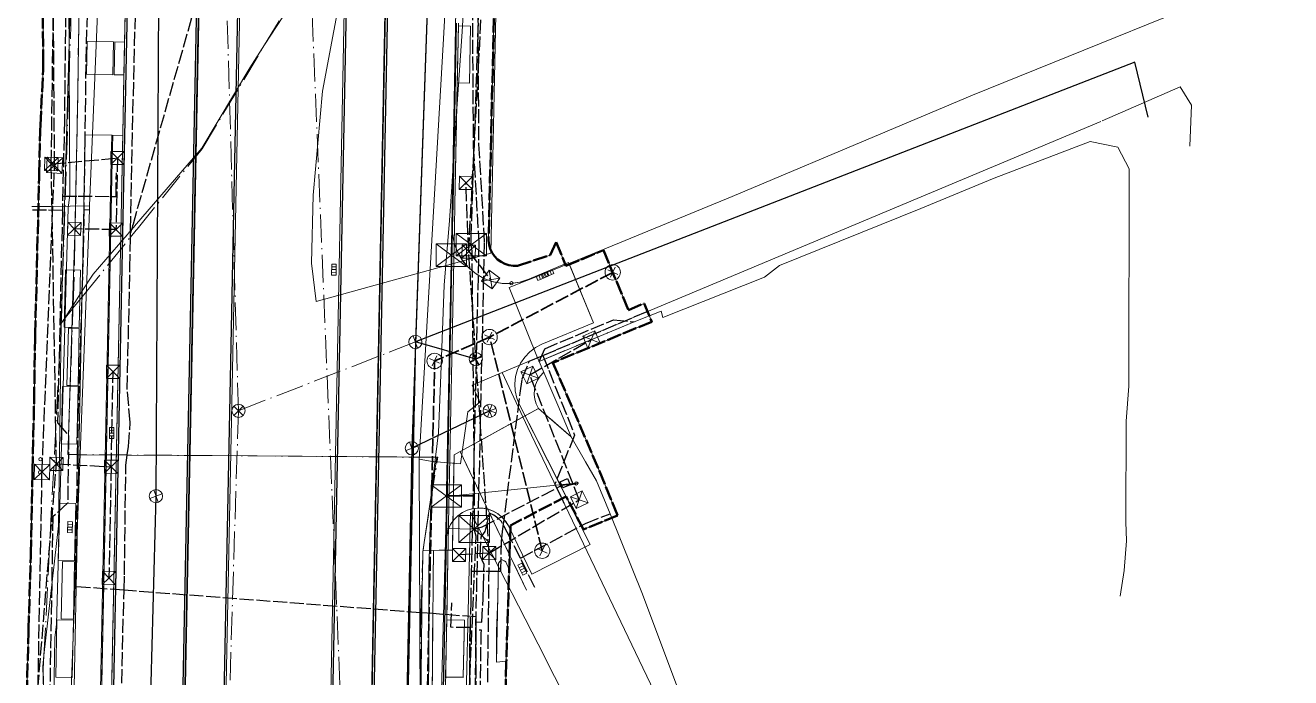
# Model space of a CAD drawing. Header units: metres. Extents: x 105014 to 106600, y 111320 to 118425.
# Drawn here: x 106059.4 to 106174.3, y 115770.7 to 115830 of the extents above; entities that cross this region are included whole.
import ezdxf

# ---------------------------------------------------------------- set-up
doc = ezdxf.new("R2010")
doc.units = ezdxf.units.M
doc.linetypes.add('DASHDOT', pattern=[3.556, 2.54, -0.508, 0, -0.508])
doc.linetypes.add('DASHED', pattern=[1.524, 1.27, -0.254])
for name, color, linetype, lineweight in [('00-BASE-LIMITE', 7, 'DASHED', 50), ('00-BASE-UE', 42, 'DASHED', 25), ('10-PAV-BOCACALLE', 9, 'CONTINUOUS', 13), ('10-PAV-CALZADA-BRT', 12, 'CONTINUOUS', 30), ('10-PAV-CALZADA-MIXTA', 8, 'CONTINUOUS', 30), ('10-PAV-CICLORUTA', 76, 'CONTINUOUS', 18), ('10-PAV-SARDINEL', 252, 'CONTINUOUS', 13), ('20-EP-ZONA-DURA', 253, 'CONTINUOUS', 13), ('20-EP-ZONA-VERDE', 84, 'CONTINUOUS', 13), ('30-RED-ENEL-NODOS', 11, 'CONTINUOUS', 13), ('30-RED-ENEL-PROY', 1, 'DASHED', 25), ('30-RED-ETB-CAMARA', 151, 'CONTINUOUS', 13), ('30-RED-ETB-EXIST', 145, 'CONTINUOUS', 13), ('30-RED-ETB-PROY', 5, 'DASHED', 25), ('30-RED-MOVISTAR-CAMARA', 141, 'CONTINUOUS', 13), ('30-RED-MOVISTAR-PROY', 4, 'DASHED', 25), ('30-RED-VANTI-EXIST', 52, 'CONTINUOUS', 13), ('30-RED-VANTI-PROY', 2, 'DASHED', 25), ('30-RED-VANTI-RETIRO', 8, 'DASHDOT', 13), ('35-RH-ACUE-MENOR-EXIST', 151, 'CONTINUOUS', 13), ('35-RH-ACUE-MENOR-PROY', 5, 'DASHED', 25), ('35-RH-PLUV-COLECTOR', 96, 'CONTINUOUS', 30), ('35-RH-PLUV-NODOS', 94, 'CONTINUOUS', 13), ('35-RH-PLUV-RETIRO', 8, 'DASHDOT', 13), ('36-RH-SAN-COLECTOR-PROY', 6, 'DASHED', 35), ('36-RH-SAN-POZOS', 216, 'CONTINUOUS', 13), ('60-PREDIAL-LOTE', 42, 'CONTINUOUS', 13)]:
    doc.layers.add(name, color=color, linetype=linetype, lineweight=lineweight)

# ---------------------------------------------------------------- blocks, each defined once
blk = doc.blocks.new('CAM_ETB_T_14')
for p, q in [((-1.39, -1.22), (1.39, 1.22)), ((-1.39, 1.22), (1.39, -1.22))]:
    blk.add_line(p, q)
blk.add_lwpolyline([(-1.39, -1.22), (1.39, -1.22), (1.39, 1.22), (-1.39, 1.22)], close=True)
blk = doc.blocks.new('CAM_ETB_T_13')
for p, q in [((-1.375, -1.025), (1.375, 1.025)), ((-1.375, 1.025), (1.375, -1.025))]:
    blk.add_line(p, q)
blk.add_lwpolyline([(-1.375, -1.025), (1.375, -1.025), (1.375, 1.025), (-1.375, 1.025)], close=True)
blk = doc.blocks.new('POSTE')
blk.add_circle((0, 0), 0.15)
blk = doc.blocks.new('CAJA_ENEL')
for p, q in [((-0.6, -0.6), (0.6, 0.6)), ((-0.6, 0.6), (0.6, -0.6))]:
    blk.add_line(p, q)
blk.add_lwpolyline([(-0.6, -0.6), (0.6, -0.6), (0.6, 0.6), (-0.6, 0.6)], close=True)
blk = doc.blocks.new('CAM_MOV_CS_276')
for p, q in [((-0.7, -0.7), (0.7, 0.7)), ((-0.7, 0.7), (0.7, -0.7))]:
    blk.add_line(p, q)
blk.add_lwpolyline([(-0.7, -0.7), (0.7, -0.7), (0.7, 0.7), (-0.7, 0.7)], close=True)
blk = doc.blocks.new('POZO_SAN')
for p, q in [((-0.5, 0), (0.5, 0)), ((0, -0.5), (0, 0.5))]:
    blk.add_line(p, q)
blk.add_circle((0, 0), 0.7)
blk = doc.blocks.new('POZO_PLUV')
for p, q in [((-0.42, -0.42), (0.42, 0.42)), ((-0.42, 0.42), (0.42, -0.42))]:
    blk.add_line(p, q)
blk.add_circle((0, 0), 0.6)
blk = doc.blocks.new('SUMIDERO')
for p, q in [((-0.25, -0.2), (-0.25, 0.2)), ((0, -0.2), (0, 0.2)), ((0.25, -0.2), (0.25, 0.2))]:
    blk.add_line(p, q)
blk.add_lwpolyline([(-0.5, -0.2), (0.5, -0.2), (0.5, 0.2), (-0.5, 0.2)], close=True)

msp = doc.modelspace()

# ---------------------------------------------------------------- linework, layer by layer
at = {"layer": '00-BASE-LIMITE'}
for points in [[(106102.6505, 115861.0529), (106101.4297, 115810.4147), (106101.474, 115810.0255), (106101.5815, 115809.6488), (106101.7492, 115809.2948), (106101.9726, 115808.9731), (106102.2457, 115808.6923), (106102.5611, 115808.46), (106102.9102, 115808.2824), (106103.2837, 115808.1645), (106103.6715, 115808.1093), (106104.0631, 115808.1183), (106107.0303, 115809.0889), (106107.5757, 115810.2665), (106108.4563, 115808.1091), (106111.8617, 115809.5265), (106114.1269, 115804.0887), (106115.5467, 115804.6889), (106116.2469, 115803.0323), (106114.8147, 115802.4377), (106107.2781, 115799.3097), (106111.5063, 115789.4473), (106113.1465, 115785.4175), (106110.0411, 115784.1535), (106108.4845, 115787.1609), (106103.4221, 115784.5235), (106103.0395, 115772.0803), (106102.5021, 115754.3243)], [(106059.4109, 115766.1491), (106059.6587, 115774.8517), (106059.6641, 115775.0453), (106059.8571, 115781.7262), (106059.8635, 115781.9499), (106060.0303, 115789.2527), (106060.0361, 115789.5067), (106060.1583, 115795.5732), (106060.1639, 115795.8523), (106060.2595, 115801.567), (106060.2645, 115801.8703), (106060.6169, 115816.0485), (106060.6263, 115816.4207), (106060.7089, 115820.2729), (106060.7117, 115820.3979), (106060.7359, 115820.8783), (106060.9875, 115825.8655), (106060.9843, 115826.4795), (106060.9843, 115826.4929), (106060.9761, 115828.1317), (106060.9457, 115834.1591)]]:
    msp.add_lwpolyline(points, dxfattribs=at)
at = {"layer": '00-BASE-UE'}
for points in [[(106102.6505, 115861.0529), (106101.4297, 115810.4147), (106101.474, 115810.0255), (106101.5815, 115809.6488), (106101.7492, 115809.2948), (106101.9726, 115808.9731), (106102.2457, 115808.6923), (106102.5611, 115808.46), (106102.9102, 115808.2824), (106103.2837, 115808.1645), (106103.6715, 115808.1093), (106104.0631, 115808.1183), (106107.0303, 115809.0889), (106107.5757, 115810.2665), (106108.4563, 115808.1091), (106111.8617, 115809.5265), (106114.1269, 115804.0887), (106115.5467, 115804.6889), (106116.2469, 115803.0323), (106114.8147, 115802.4377), (106107.2781, 115799.3097), (106111.5063, 115789.4473), (106113.1465, 115785.4175), (106110.0411, 115784.1535), (106108.4845, 115787.1609), (106103.4221, 115784.5235), (106103.0395, 115772.0803), (106102.6779, 115760.1341)], [(106059.4109, 115766.1491), (106059.6587, 115774.8517), (106059.6641, 115775.0453), (106059.8571, 115781.7263), (106059.8635, 115781.9499), (106060.0303, 115789.2527), (106060.0361, 115789.5067), (106060.1583, 115795.5733), (106060.1639, 115795.8523), (106060.2595, 115801.5671), (106060.2645, 115801.8703), (106060.6169, 115816.0485), (106060.6263, 115816.4207), (106060.7089, 115820.2729), (106060.7117, 115820.3979), (106060.7359, 115820.8783), (106060.9875, 115825.8655), (106060.9843, 115826.4795), (106060.9843, 115826.4929), (106060.9761, 115828.1317), (106060.9457, 115834.1591)]]:
    msp.add_lwpolyline(points, dxfattribs=at)
at = {"layer": '10-PAV-BOCACALLE'}
msp.add_lwpolyline([(106097.5748, 115783.1855), (106098.1321, 115811.5855), (106098.1846, 115810.758), (106098.3731, 115809.9506), (106098.6925, 115809.1855), (106099.1339, 115808.4836), (106099.6852, 115807.8644), (106100.3313, 115807.3447), (106101.0544, 115806.939), (106101.8346, 115806.6584), (106102.6504, 115806.5105), (106103.4795, 115806.4995), (106104.2989, 115806.6257), (106105.0863, 115806.8855), (106108.3836, 115808.2866), (106108.6963, 115808.4195), (106110.9567, 115802.9385), (106106.2777, 115800.9887), (106105.6939, 115800.687), (106105.1675, 115800.2937), (106104.7125, 115799.8196), (106104.3412, 115799.2774), (106104.0638, 115798.6817), (106103.8876, 115798.0486), (106103.8175, 115797.3952), (106103.8553, 115796.7392), (106104, 115796.0982), (106104.2477, 115795.4895), (106110.6685, 115782.8075), (106105.3709, 115780.0953), (106103.2431, 115784.4759), (106102.9818, 115784.896), (106102.655, 115785.2674), (106102.2716, 115785.58), (106101.8421, 115785.8254), (106101.3781, 115785.9969), (106100.8922, 115786.0898), (106100.3976, 115786.1016), (106099.9078, 115786.0319), (106099.4362, 115785.8827), (106098.9955, 115785.658), (106098.5976, 115785.3639), (106098.2536, 115785.0085), (106097.9726, 115784.6013), (106097.7623, 115784.1535), (106097.6285, 115783.6773), (106097.5748, 115783.1855)], close=True, dxfattribs=at)
at = {"layer": '10-PAV-CALZADA-BRT'}
for points in [[(106086.7155, 115739.5151), (106089.4597, 115879.3421), (106089.4777, 115880.2613), (106089.4959, 115881.1805), (106089.5145, 115882.0997), (106089.5335, 115883.0187), (106089.5531, 115883.9379), (106089.5735, 115884.8571), (106089.5949, 115885.7761), (106089.6175, 115886.6953), (106089.6413, 115887.6143), (106089.6665, 115888.5333), (106089.6931, 115889.4523), (106089.7217, 115890.3713), (106089.7521, 115891.2901), (106089.7847, 115892.2087), (106089.8193, 115893.1275), (106089.8565, 115894.0461), (106089.8961, 115894.9647), (106089.9383, 115895.8829), (106089.9835, 115896.8013), (106090.0317, 115897.7193), (106090.0829, 115898.6373), (106090.1377, 115899.5549)], [(106093.6311, 115899.3403), (106093.5771, 115898.4355), (106093.5265, 115897.5299), (106093.4789, 115896.6237), (106093.4343, 115895.7165), (106093.3925, 115894.8087), (106093.3533, 115893.9001), (106093.3167, 115892.9909), (106093.2823, 115892.0809), (106093.2501, 115891.1703), (106093.2199, 115890.2589), (106093.1917, 115889.3469), (106093.1651, 115888.4343), (106093.1401, 115887.5211), (106093.1163, 115886.6071), (106093.0939, 115885.6927), (106093.0727, 115884.7775), (106093.0523, 115883.8631), (106093.0327, 115882.9463), (106093.0137, 115882.0291), (106092.9953, 115881.1111), (106092.9769, 115880.1925), (106092.9589, 115879.2735), (106090.2149, 115739.4463)], [(106072.7095, 115709.8451), (106075.9647, 115872.3743)], [(106079.4639, 115872.3043), (106076.2087, 115709.7747)]]:
    msp.add_lwpolyline(points, dxfattribs=at)
at = {"layer": '10-PAV-CALZADA-MIXTA'}
for points in [[(106075.7251, 115872.8911), (106072.4521, 115709.4831)], [(106090.3833, 115735.2635), (106093.0257, 115869.9373)], [(106066.7971, 115739.2453), (106068.2953, 115814.0493), (106068.8213, 115840.3107)], [(106098.4961, 115830.1422), (106098.1736, 115813.7065), (106098.1321, 115811.5855), (106097.5748, 115783.1855), (106097.5744, 115783.1657), (106097.2781, 115768.066)]]:
    msp.add_lwpolyline(points, dxfattribs=at)
at = {"layer": '10-PAV-CICLORUTA'}
for points in [[(106067.3833, 115828.4459), (106067.3235, 115825.4639), (106064.9241, 115825.5119), (106064.9839, 115828.4939), (106067.3833, 115828.4459)], [(106067.2135, 115819.9651), (106067.1675, 115817.6725), (106065.4833, 115733.5799), (106063.0837, 115733.6279), (106064.8061, 115819.6193), (106064.8139, 115820.0131), (106067.2135, 115819.9651)]]:
    msp.add_lwpolyline(points, close=True, dxfattribs=at)
at = {"layer": '10-PAV-SARDINEL'}
for points in [[(106090.2149, 115739.4463), (106092.9589, 115879.2735), (106092.9769, 115880.1925), (106092.9953, 115881.1111), (106093.0137, 115882.0291), (106093.0327, 115882.9463), (106093.0523, 115883.8631), (106093.0727, 115884.7775), (106093.0939, 115885.6927), (106093.1163, 115886.6071), (106093.1401, 115887.5211), (106093.1651, 115888.4343), (106093.1917, 115889.3469), (106093.2199, 115890.2589), (106093.2501, 115891.1703), (106093.2823, 115892.0809), (106093.3167, 115892.9909), (106093.3533, 115893.9001), (106093.3925, 115894.8087), (106093.4343, 115895.7165), (106093.4789, 115896.6237), (106093.5265, 115897.5299), (106093.5771, 115898.4355), (106093.6311, 115899.3403)], [(106072.4521, 115709.4831), (106075.7251, 115872.8911)], [(106072.6521, 115709.4791), (106075.9251, 115872.8871)], [(106075.9251, 115872.8871), (106072.6521, 115709.4791)], [(106075.9647, 115872.3743), (106072.7095, 115709.8451)], [(106092.8257, 115869.9412), (106090.1833, 115735.2675)], [(106090.1833, 115735.2675), (106092.8257, 115869.9412)], [(106093.0257, 115869.9373), (106090.3833, 115735.2635)], [(106066.5971, 115739.2493), (106068.0953, 115814.0533), (106068.6213, 115840.3147)], [(106068.8213, 115840.3107), (106068.2953, 115814.0493), (106066.7971, 115739.2453)], [(106097.2781, 115768.066), (106097.5744, 115783.1657), (106097.5748, 115783.1855), (106098.1321, 115811.5855), (106098.1736, 115813.7065), (106098.4961, 115830.1422)], [(106098.6961, 115830.1383), (106098.3736, 115813.7026), (106098.3321, 115811.5816), (106097.7748, 115783.1816), (106097.7744, 115783.1618), (106097.4781, 115768.0621)]]:
    msp.add_lwpolyline(points, dxfattribs=at)
at = {"layer": '20-EP-ZONA-DURA'}
for points in [[(106102.6505, 115861.0529), (106101.4297, 115810.4147), (106101.474, 115810.0255), (106101.5815, 115809.6488), (106101.7492, 115809.2948), (106101.9726, 115808.9731), (106102.2457, 115808.6923), (106102.5611, 115808.46), (106102.9102, 115808.2824), (106103.2837, 115808.1645), (106103.6715, 115808.1093), (106104.0631, 115808.1183), (106107.0303, 115809.0889), (106107.5757, 115810.2665), (106108.3838, 115808.2867), (106105.0863, 115806.8855), (106104.2754, 115806.6201), (106103.4312, 115806.4964), (106102.5782, 115806.5181), (106101.7413, 115806.6845), (106100.945, 115806.9908), (106100.2123, 115807.428), (106099.5646, 115807.9835), (106099.0208, 115808.641), (106098.5967, 115809.3814), (106098.3047, 115810.1831), (106098.3321, 115811.5816), (106098.3736, 115813.7026), (106098.5897, 115824.7173), (106099.6889, 115824.6917), (106099.7909, 115829.8907), (106098.6917, 115829.9123), (106098.6935, 115830.0123)], [(106059.4109, 115766.1491), (106059.6587, 115774.8517), (106059.6641, 115775.0453), (106059.8571, 115781.7262), (106059.8635, 115781.9499), (106060.0303, 115789.2527), (106060.0361, 115789.5067), (106060.1583, 115795.5732), (106060.1639, 115795.8523), (106060.2595, 115801.567), (106060.2645, 115801.8703), (106060.6169, 115816.0485), (106060.6263, 115816.4207), (106060.7089, 115820.2729), (106060.7117, 115820.3979), (106060.7359, 115820.8783), (106060.9875, 115825.8655), (106060.9843, 115826.4795), (106060.9843, 115826.4929), (106060.9761, 115828.1317), (106060.9457, 115834.1591)], [(106068.4933, 115833.9247), (106068.3831, 115828.4259), (106067.4833, 115828.4439), (106067.4235, 115825.4619), (106068.3235, 115825.4439), (106068.2133, 115819.9449), (106067.3135, 115819.9631), (106067.2675, 115817.6705), (106066.6777, 115788.2225), (106066.0758, 115758.1687)], [(106097.5287, 115770.6609), (106097.5309, 115770.7552), (106099.1271, 115770.7239), (106099.1272, 115770.7297), (106099.1309, 115770.7297), (106099.1583, 115772.1361), (106099.2421, 115775.9197), (106099.2321, 115775.9199), (106099.2323, 115775.9285), (106097.6329, 115775.9597), (106097.7744, 115783.1618), (106097.7748, 115783.1816), (106097.7955, 115784.2378), (106098.0158, 115784.6736), (106098.3038, 115785.0678), (106098.652, 115785.41), (106099.0511, 115785.6913), (106099.4905, 115785.9041), (106099.9586, 115786.0428), (106100.443, 115786.1037), (106100.9309, 115786.0853), (106101.4093, 115785.9879), (106101.8656, 115785.8143), (106102.2876, 115785.5689), (106102.6643, 115785.2583), (106102.9857, 115784.8907), (106103.2431, 115784.4759), (106103.4101, 115784.1321), (106103.4101, 115784.1321), (106103.2994, 115780.5327), (106103.0057, 115781.2137), (106102.9932, 115781.2394), (106102.6148, 115781.4179), (106102.336, 115781.1059), (106102.3345, 115781.0821), (106102.2716, 115777.8803), (106102.1585, 115774.9209), (106102.1585, 115772.1157), (106103.0426, 115772.1809), (106103.0395, 115772.0803), (106102.5021, 115754.3243)]]:
    msp.add_lwpolyline(points, dxfattribs=at)
for points in [[(106064.9241, 115825.5119), (106067.3235, 115825.4639), (106067.3833, 115828.4459), (106064.9839, 115828.4939), (106064.9241, 115825.5119)], [(106064.8061, 115819.6193), (106063.0837, 115733.6279), (106065.4833, 115733.5799), (106067.1675, 115817.6725), (106067.2135, 115819.9651), (106064.8139, 115820.0131), (106064.8061, 115819.6193)], [(106111.8617, 115809.5265), (106114.1269, 115804.0887), (106115.5467, 115804.6889), (106116.2469, 115803.0323), (106114.8147, 115802.4377), (106107.2781, 115799.3097), (106111.5063, 115789.4473), (106113.1465, 115785.4175), (106110.0411, 115784.1535), (106108.4845, 115787.1609), (106108.4686, 115787.1526), (106104.2477, 115795.4895), (106104, 115796.0982), (106103.8553, 115796.7392), (106103.8175, 115797.3952), (106103.8876, 115798.0486), (106104.0638, 115798.6817), (106104.3412, 115799.2774), (106104.7125, 115799.8196), (106105.1675, 115800.2937), (106105.6939, 115800.687), (106106.2777, 115800.9887), (106110.9567, 115802.9385), (106108.7704, 115808.2399), (106111.8617, 115809.5265)], [(106064.3669, 115807.7103), (106063.0231, 115807.7437), (106062.8899, 115802.5453), (106064.2633, 115802.5101), (106064.3669, 115807.7103)], [(106063.5246, 115802.4292), (106063.2867, 115802.4365), (106063.1533, 115797.2361), (106063.5104, 115797.2277), (106064.1573, 115797.2111), (106064.2607, 115802.4103), (106063.5246, 115802.4292)], [(106064.1547, 115797.1111), (106062.7507, 115797.1473), (106062.6175, 115791.9489), (106064.0511, 115791.9121), (106064.1547, 115797.1111)], [(106063.9423, 115786.5131), (106062.4781, 115786.5507), (106062.3449, 115781.3525), (106063.8389, 115781.3141), (106063.9423, 115786.5131)], [(106063.8363, 115781.2141), (106062.7419, 115781.2441), (106062.6331, 115776.0453), (106063.7329, 115776.0223), (106063.8363, 115781.2141)], [(106063.7307, 115775.9223), (106062.2311, 115775.9537), (106062.1275, 115770.7547), (106063.6267, 115770.7247), (106063.7307, 115775.9223)]]:
    msp.add_lwpolyline(points, close=True, dxfattribs=at)
at = {"layer": '20-EP-ZONA-VERDE'}
for points in [[(106089.9379, 115899.5673), (106089.8833, 115898.6487), (106089.8319, 115897.7301), (106089.7837, 115896.8113), (106089.7385, 115895.8925), (106089.6963, 115894.9735), (106089.6567, 115894.0545), (106089.6195, 115893.1353), (106089.5847, 115892.2161), (106089.5523, 115891.2969), (106089.5219, 115890.3777), (106089.4933, 115889.4583), (106089.4665, 115888.5389), (106089.4413, 115887.6197), (106089.4175, 115886.7003), (106089.3951, 115885.7809), (106089.3735, 115884.8617), (106089.3531, 115883.9421), (106089.3335, 115883.0229), (106089.3145, 115882.1037), (106089.2959, 115881.1845), (106089.2777, 115880.2653), (106089.2597, 115879.3461), (106086.5519, 115741.3677)], [(106077.0453, 115741.5581), (106079.6639, 115872.3003)]]:
    msp.add_lwpolyline(points, dxfattribs=at)
for points in [[(106099.7909, 115829.8907), (106099.6889, 115824.6917), (106098.5897, 115824.7173), (106098.6917, 115829.9123), (106099.7909, 115829.8907)], [(106068.3831, 115828.4259), (106068.3235, 115825.4439), (106067.4235, 115825.4619), (106067.4833, 115828.4439), (106068.3831, 115828.4259)], [(106068.2133, 115819.9449), (106068.0953, 115814.0533), (106066.3771, 115728.2611), (106065.4771, 115728.2791), (106067.2675, 115817.6705), (106067.3135, 115819.9631), (106068.2133, 115819.9449)], [(106064.3669, 115807.7103), (106064.2633, 115802.5101), (106062.8899, 115802.5453), (106063.0231, 115807.7437), (106064.3669, 115807.7103)], [(106064.2607, 115802.4103), (106064.1573, 115797.2111), (106063.1531, 115797.2369), (106063.2867, 115802.4353), (106064.2607, 115802.4103)], [(106064.1547, 115797.1111), (106064.0511, 115791.9121), (106062.6175, 115791.9489), (106062.7507, 115797.1473), (106064.1547, 115797.1111)], [(106063.9423, 115786.5131), (106063.8389, 115781.3141), (106062.3449, 115781.3525), (106062.4781, 115786.5507), (106063.9423, 115786.5131)], [(106063.8363, 115781.2141), (106063.7329, 115776.0223), (106062.6331, 115776.0453), (106062.7419, 115781.2441), (106063.8363, 115781.2141)], [(106103.0057, 115781.2137), (106103.2993, 115780.5327), (106103.0427, 115772.1809), (106102.1585, 115772.1157), (106102.3345, 115781.0821), (106102.6186, 115781.4188), (106103.0057, 115781.2137)], [(106063.7307, 115775.9223), (106063.6267, 115770.7247), (106062.1275, 115770.7547), (106062.2311, 115775.9537), (106063.7307, 115775.9223)], [(106099.2323, 115775.9285), (106099.1309, 115770.7297), (106097.5313, 115770.7609), (106097.6329, 115775.9597), (106099.2323, 115775.9285)]]:
    msp.add_lwpolyline(points, close=True, dxfattribs=at)
at = {"layer": '30-RED-ENEL-PROY'}
for points in [[(106099.6235, 115809.4033), (106101.3281, 115841.5597)], [(106061.7295, 115817.3631), (106062.0069, 115838.3233)], [(106061.7295, 115817.3631), (106067.7299, 115817.9011)], [(106067.7299, 115817.9011), (106067.5959, 115811.3917)], [(106062.1983, 115790.1131), (106061.7295, 115817.3631)], [(106099.6235, 115809.4033), (106099.3719, 115815.6361)], [(106067.5959, 115811.3917), (106063.8061, 115811.4661)], [(106101.4937, 115782.0149), (106099.6235, 115809.4033)], [(106099.6235, 115809.4033), (106101.6153, 115806.8609)], [(106105.1747, 115798.1943), (106110.7663, 115801.4015)], [(106067.1667, 115789.8553), (106067.3433, 115798.4769)], [(106109.6585, 115786.8535), (106105.1747, 115798.1943)], [(106060.5115, 115769.6775), (106062.1983, 115790.1131)], [(106062.1983, 115790.1131), (106067.1667, 115789.8553)], [(106067.1667, 115789.8553), (106066.9659, 115779.7493)], [(106101.4937, 115782.0149), (106109.6585, 115786.8535)], [(106101.4937, 115782.0149), (106098.7457, 115781.8389)], [(106101.2011, 115756.5657), (106101.4937, 115782.0149)]]:
    msp.add_lwpolyline(points, dxfattribs=at)
at = {"layer": '30-RED-ETB-EXIST'}
for points in [[(106098.055, 115809.076), (106098.053, 115810.058), (106099.331, 115879.004), (106099.343, 115879.601)], [(106059.369, 115699.186), (106060.089, 115710.912), (106060.23, 115712.175), (106061.163, 115728.797), (106061.304, 115730.06), (106062.057, 115774.301), (106062.198, 115775.564), (106063.275, 115813.335), (106063.416, 115814.598), (106063.285, 115838.643), (106062.205, 115838.131)], [(106097.607, 115787.199), (106097.597, 115787.796), (106098.046, 115808.471), (106098.045, 115809.673), (106098.053, 115810.058), (106098.055, 115809.076)], [(106097.607, 115787.199), (106098.223, 115787.209), (106109.611, 115788.393), (106109.386, 115788.335)], [(106100.125, 115784.192), (106097.555, 115784.261), (106097.617, 115786.602), (106097.607, 115787.199)], [(106097.92, 115727.462), (106096.04, 115727.512), (106097.555, 115784.261), (106100.125, 115784.192)]]:
    msp.add_lwpolyline(points, dxfattribs=at)
at = {"layer": '30-RED-ETB-PROY'}
for points in [[(106099.86, 115810.024), (106099.845, 115810.64), (106102.171, 115879.15), (106102.08, 115879.671)], [(106097.607, 115787.199), (106100.153, 115787.224), (106099.935, 115809.457), (106099.86, 115810.024)], [(106100.125, 115784.192), (106100.848, 115784.4), (106108.095, 115788.172), (106109.386, 115788.335)], [(106109.386, 115788.335), (106108.846, 115788.21), (106108.183, 115787.926), (106107.939, 115788.493), (106108.602, 115788.778), (106108.846, 115788.21), (106109.386, 115788.335)], [(106100.125, 115784.192), (106100.177, 115784.804), (106100.153, 115787.224), (106097.607, 115787.199)], [(106097.92, 115727.462), (106097.873, 115728.032), (106100.296, 115783.551), (106100.125, 115784.192)]]:
    msp.add_lwpolyline(points, dxfattribs=at)
at = {"layer": '30-RED-MOVISTAR-PROY'}
for points in [[(106062.0255, 115817.2457), (106061.8751, 115838.4445)], [(106060.8865, 115789.3853), (106062.0255, 115817.2457)], [(106060.5281, 115769.6801), (106060.8865, 115789.3853)]]:
    msp.add_lwpolyline(points, dxfattribs=at)
at = {"layer": '30-RED-VANTI-EXIST'}
for points in [[(106096.2026, 115853.2999), (106096.2001, 115853.2891), (106086.0821, 115835.8461), (106081.101, 115828.1831)], [(106064.4648, 115846.064), (106063.5271, 115834.6151), (106062.6334, 115803.0146)], [(106106.0089, 115799.4263), (106105.8077, 115799.8967), (106103.3135, 115806.1273), (106106.4997, 115807.4087), (106111.6229, 115809.4983), (106123.5469, 115814.3993), (106137.6227, 115820.3251), (106145.3567, 115823.6225), (106174.2573, 115835.3245)], [(106064.1239, 115823.6137), (106064.1347, 115824.1433), (106064.2456, 115832.0011)], [(106081.101, 115828.1831), (106079.7451, 115826.0971), (106075.3871, 115818.7791), (106069.2954, 115811.7138)], [(106063.6643, 115804.4613), (106063.8647, 115810.9501), (106064.1239, 115823.6137)], [(106114.6579, 115803.0169), (106117.0913, 115803.9943), (106117.2611, 115803.4051), (106126.4973, 115807.0909), (106127.8421, 115808.1481), (106140.6697, 115813.3239), (106147.3431, 115816.0785), (106156.0597, 115819.3985), (106158.5585, 115818.8759), (106159.6005, 115816.9129), (106159.5561, 115797.1843), (106159.3111, 115793.9881), (106159.2953, 115784.8499), (106159.3469, 115783.1221), (106159.1515, 115780.4203), (106158.7707, 115778.1115)], [(106068.5674, 115810.8694), (106068.4897, 115810.7792)], [(106068.6467, 115810.9614), (106068.5674, 115810.8694)], [(106068.7368, 115811.0659), (106068.6467, 115810.9614)], [(106068.8378, 115811.183), (106068.7368, 115811.0659)], [(106068.8801, 115811.2321), (106068.8378, 115811.183)], [(106068.9258, 115811.2851), (106068.8801, 115811.2321)], [(106068.968, 115811.3341), (106068.9258, 115811.2851)], [(106068.9989, 115811.3698), (106068.968, 115811.3341)], [(106069.0582, 115811.4386), (106068.9989, 115811.3698)], [(106069.1375, 115811.5306), (106069.0582, 115811.4386)], [(106069.2151, 115811.6207), (106069.1375, 115811.5306)], [(106069.2954, 115811.7138), (106069.2151, 115811.6207)], [(106068.4094, 115810.6861), (106065.5331, 115807.3501), (106064.546, 115805.8243)], [(106068.4897, 115810.7792), (106068.4094, 115810.6861)], [(106064.546, 115805.8243), (106063.7061, 115804.5259)], [(106063.6643, 115804.4613), (106062.8849, 115803.2566)], [(106063.2721, 115791.7638), (106063.6565, 115804.2095)], [(106063.6565, 115804.2095), (106063.6643, 115804.4613)], [(106063.7061, 115804.5259), (106063.6643, 115804.4613)], [(106062.6291, 115802.8611), (106062.4421, 115788.5893), (106062.3831, 115784.4781), (106061.061, 115772.6982)], [(106062.8849, 115803.2566), (106062.6291, 115802.8611)], [(106062.6334, 115803.0146), (106062.6291, 115802.8611)], [(106106.0111, 115799.4269), (106114.6579, 115803.0169)], [(106106.0089, 115799.4263), (106106.0111, 115799.4269)], [(106108.9395, 115792.5743), (106107.7123, 115795.4433), (106106.0089, 115799.4263)], [(106105.9599, 115795.1597), (106105.7597, 115795.5586), (106105.631, 115795.9859), (106105.5773, 115796.429), (106105.6005, 115796.8747), (106105.6997, 115797.3098), (106105.8721, 115797.7215), (106106.1125, 115798.0975), (106106.4139, 115798.4267)], [(106105.9599, 115795.1597), (106099.8995, 115791.8043), (106098.8453, 115791.2345)], [(106108.9395, 115792.5743), (106106.7141, 115794.4867), (106105.9599, 115795.1597)], [(106146.3633, 115739.6603), (106133.0335, 115749.5929), (106131.3061, 115750.7997), (106130.6233, 115751.1623), (106127.3009, 115753.8517), (106125.1511, 115756.1055), (106120.1623, 115766.3229), (106118.8763, 115768.9849), (106115.4109, 115778.2747), (106112.4641, 115785.5857), (106111.2243, 115788.5669), (106110.2221, 115790.3135), (106108.9395, 115792.5743)], [(106063.2474, 115790.9631), (106063.2721, 115791.7638)], [(106064.1209, 115790.9475), (106063.2471, 115790.9533), (106063.2474, 115790.9631)], [(106068.6238, 115790.9177), (106064.1209, 115790.9475)], [(106076.3251, 115790.8667), (106068.6238, 115790.9177)], [(106096.7452, 115790.7163), (106096.7475, 115790.7315), (106076.3251, 115790.8667)], [(106095.5792, 115782.9648), (106096.7452, 115790.7163)], [(106098.8453, 115791.2345), (106098.3063, 115790.9431), (106098.1431, 115782.2831), (106097.9056, 115782.2862)], [(106101.5219, 115785.6383), (106098.8453, 115791.2345)], [(106104.8679, 115778.6429), (106101.5219, 115785.6383)], [(106095.4584, 115781.7237), (106095.469, 115782.2231)], [(106095.469, 115782.2231), (106095.4689, 115782.2313), (106095.477, 115782.2855)], [(106095.475, 115782.2233), (106095.469, 115782.2231)], [(106096.4383, 115782.2577), (106095.475, 115782.2233)], [(106095.477, 115782.2855), (106095.5792, 115782.9648)], [(106096.4383, 115782.2577), (106096.4047, 115779.5691)], [(106096.9347, 115782.2754), (106096.4383, 115782.2577)], [(106096.4383, 115782.2599), (106096.4383, 115782.2577)], [(106097.0799, 115782.2806), (106096.9347, 115782.2754)], [(106097.2623, 115782.2871), (106097.0799, 115782.2806)], [(106097.578, 115782.2906), (106097.4201, 115782.2927), (106097.2623, 115782.2871)], [(106097.76, 115782.2882), (106097.578, 115782.2906)], [(106097.9056, 115782.2862), (106097.76, 115782.2882)], [(106095.3593, 115776.5868), (106095.3657, 115777.2473), (106095.4584, 115781.7237)], [(106096.3954, 115778.7422), (106096.394, 115778.5975)], [(106096.3974, 115778.9249), (106096.3954, 115778.7422)], [(106096.4, 115779.2412), (106096.3983, 115779.0603), (106096.3974, 115778.9249)], [(106096.4029, 115779.4238), (106096.4, 115779.2412)], [(106096.4047, 115779.5691), (106096.4029, 115779.4238)], [(106096.394, 115778.5975), (106096.3747, 115776.5099)], [(106095.059, 115744.7726), (106095.0863, 115747.6229), (106095.1967, 115759.8089), (106095.3593, 115776.5868)], [(106096.3747, 115776.5099), (106096.3279, 115771.4395), (106096.1469, 115758.7177), (106095.9783, 115747.0533), (106095.9121, 115740.3147)], [(106061.061, 115772.6982), (106060.9491, 115771.7011), (106061.1539, 115765.317)]]:
    msp.add_lwpolyline(points, dxfattribs=at)
at = {"layer": '30-RED-VANTI-PROY'}
for points in [[(106069.0677, 115818.9405), (106069.5527, 115838.7029), (106069.9909, 115842.6851), (106069.9761, 115844.8315), (106069.6405, 115846.8579), (106069.9109, 115858.8509), (106070.0507, 115866.2549), (106070.4475, 115882.6847), (106070.8379, 115892.5801), (106071.4652, 115900.9196)], [(106099.3871, 115869.298), (106098.7217, 115868.8553), (106085.0845, 115857.4917), (106077.7829, 115842.3527), (106071.1335, 115818.8992)], [(106064.7916, 115819.0262), (106064.8953, 115826.7417), (106065.1915, 115838.7531), (106065.5157, 115856.8977), (106065.5528, 115858.7736)], [(106064.546, 115805.8243), (106064.6643, 115809.5547), (106064.7916, 115819.0262)], [(106068.927, 115811.355), (106069.0303, 115817.4143), (106069.0677, 115818.9405)], [(106071.1335, 115818.8992), (106069.1478, 115811.8951)], [(106068.9159, 115810.7049), (106068.9243, 115811.1969)], [(106068.9243, 115811.1969), (106068.9258, 115811.2851)], [(106068.9258, 115811.2851), (106068.927, 115811.355)], [(106068.9511, 115811.2012), (106068.9349, 115811.1441)], [(106068.9834, 115811.3152), (106068.9511, 115811.2012)], [(106068.9989, 115811.3698), (106068.9834, 115811.3152)], [(106069.0286, 115811.4748), (106068.9989, 115811.3698)], [(106069.0685, 115811.6153), (106069.0286, 115811.4748)], [(106069.1075, 115811.7528), (106069.0685, 115811.6153)], [(106069.1478, 115811.8951), (106069.1075, 115811.7528)], [(106068.6246, 115790.9234), (106068.7261, 115791.6885), (106068.8991, 115793.8755), (106068.6233, 115796.8643), (106068.8679, 115807.8861), (106068.9159, 115810.7049)], [(106064.1211, 115790.9566), (106064.1829, 115794.3727), (106064.529, 115805.287)], [(106064.529, 115805.287), (106064.546, 115805.8243)], [(106106.0111, 115799.4269), (106106.5241, 115800.5789), (106112.7785, 115803.2059), (106114.6579, 115803.0169)], [(106068.3353, 115778.6323), (106063.9039, 115778.9677), (106064.1209, 115790.9475)], [(106064.1209, 115790.9475), (106064.1211, 115790.9566)], [(106068.3353, 115778.6323), (106068.3715, 115780.0413), (106068.5003, 115789.9867), (106068.6238, 115790.9177)], [(106068.6238, 115790.9177), (106068.6246, 115790.9234)], [(106100.966, 115778.8717), (106101.0201, 115780.9653), (106100.6799, 115781.7579), (106100.7559, 115783.4733), (106101.1145, 115783.9629), (106101.5219, 115785.6383)], [(106104.3215, 115781.5489), (106103.4077, 115783.3521), (106102.6027, 115784.8813), (106102.2839, 115785.1896), (106101.9207, 115785.4441), (106101.5219, 115785.6383)], [(106104.3215, 115781.5489), (106110.2429, 115784.7069), (106112.4607, 115785.5787)], [(106105.6317, 115778.9013), (106104.3215, 115781.5489)], [(106100.9576, 115778.544), (106100.9623, 115778.7265)], [(106100.9623, 115778.7265), (106100.966, 115778.8717)], [(106067.0757, 115718.3035), (106067.2121, 115730.2299), (106067.4993, 115732.6159), (106067.5957, 115735.5501), (106067.3761, 115737.5605), (106067.6661, 115746.8181), (106067.8353, 115757.8347), (106067.9223, 115762.5871), (106068.3353, 115778.6323)], [(106095.288, 115776.5922), (106068.3353, 115778.6323)], [(106100.3259, 115775.7781), (106100.8241, 115775.7281), (106100.9299, 115777.9005)], [(106100.9299, 115777.9005), (106100.9369, 115778.0461)], [(106100.9369, 115778.0461), (106100.9458, 115778.2283)], [(106100.9458, 115778.2283), (106100.9535, 115778.3861), (106100.9576, 115778.544)], [(106095.3593, 115776.5868), (106095.288, 115776.5922)], [(106096.3747, 115776.5099), (106095.3593, 115776.5868)], [(106100.3176, 115775.411), (106100.3179, 115776.2115), (106096.3747, 115776.5099)], [(106100.3176, 115775.22), (106100.3176, 115775.411)], [(106096.4967, 115721.7007), (106096.6515, 115724.9571), (106096.9469, 115729.7933), (106097.1347, 115738.6457), (106098.9309, 115738.7617), (106099.0171, 115746.4235), (106100.3115, 115753.8641), (106100.3174, 115774.5928)], [(106099.2627, 115740.1769), (106099.3173, 115746.3855), (106100.4203, 115753.7145), (106100.5885, 115761.5213), (106100.756, 115774.5501)], [(106100.3174, 115774.5928), (106100.3175, 115774.7847)], [(106100.3175, 115774.7847), (106100.3176, 115775.22)], [(106100.7375, 115774.9997), (106100.5803, 115775.0023)], [(106100.7625, 115774.7153), (106100.7853, 115774.9989), (106100.7375, 115774.9997)], [(106100.756, 115774.5501), (106100.7573, 115774.6503), (106100.7625, 115774.7153)]]:
    msp.add_lwpolyline(points, dxfattribs=at)
at = {"layer": '30-RED-VANTI-RETIRO'}
for points in [[(106081.101, 115828.1831), (106096.2026, 115853.2999)], [(106062.6334, 115803.0146), (106062.6407, 115803.1545), (106063.6985, 115836.2923), (106064.4511, 115845.4165)], [(106064.1239, 115823.6137), (106064.2456, 115832.0011)], [(106069.5148, 115811.4444), (106075.4269, 115818.7459), (106081.101, 115828.1831)], [(106063.7061, 115804.5259), (106063.8291, 115808.1429), (106064.0799, 115820.5851), (106064.1239, 115823.6137)], [(106068.9159, 115810.7049), (106069.4369, 115811.3483)], [(106069.4369, 115811.3483), (106069.5148, 115811.4444)], [(106064.529, 115805.287), (106068.9159, 115810.7049)], [(106063.697, 115804.2595), (106064.529, 115805.287)], [(106062.8849, 115803.2566), (106063.6565, 115804.2095)], [(106063.2721, 115791.7638), (106063.697, 115804.2595)], [(106063.6565, 115804.2095), (106063.697, 115804.2595)], [(106063.697, 115804.2595), (106063.7061, 115804.5259)], [(106061.061, 115772.6982), (106062.6334, 115803.0146)], [(106062.7759, 115803.1219), (106062.8849, 115803.2566)], [(106106.0111, 115799.4269), (106114.6579, 115803.0169)], [(106106.0089, 115799.4263), (106106.0111, 115799.4269)], [(106105.9599, 115795.1597), (106105.7597, 115795.5586), (106105.631, 115795.9859), (106105.5773, 115796.429), (106105.6005, 115796.8747), (106105.6997, 115797.3098), (106105.8721, 115797.7215), (106106.1125, 115798.0975), (106106.4139, 115798.4267)], [(106105.9599, 115795.1597), (106099.8995, 115791.8043), (106098.8453, 115791.2345)], [(106108.9395, 115792.5743), (106106.7141, 115794.4867), (106105.9599, 115795.1597)], [(106063.2474, 115790.9631), (106063.2449, 115790.9631), (106063.2721, 115791.7638)], [(106064.1211, 115790.9566), (106063.2474, 115790.9631)], [(106068.6246, 115790.9234), (106064.1211, 115790.9566)], [(106076.3251, 115790.8667), (106068.6246, 115790.9234)], [(106096.7452, 115790.7163), (106076.3251, 115790.8667)], [(106095.5792, 115782.9648), (106096.8267, 115790.7157), (106096.7452, 115790.7163)], [(106098.8453, 115791.2345), (106098.3063, 115790.9431), (106098.1431, 115782.2831), (106097.9056, 115782.2862)], [(106101.5219, 115785.6383), (106098.8453, 115791.2345)], [(106104.8679, 115778.6429), (106101.5219, 115785.6383)], [(106095.4584, 115781.7237), (106095.475, 115782.2233)], [(106095.475, 115782.2233), (106095.469, 115782.2231)], [(106095.475, 115782.2233), (106095.477, 115782.2855)], [(106096.4383, 115782.2577), (106095.475, 115782.2233)], [(106095.477, 115782.2855), (106095.4789, 115782.3415), (106095.5792, 115782.9648)], [(106096.4383, 115782.2577), (106096.4047, 115779.5691)], [(106096.9347, 115782.2754), (106096.4383, 115782.2577)], [(106096.4383, 115782.2599), (106096.4383, 115782.2577)], [(106097.0799, 115782.2806), (106096.9347, 115782.2754)], [(106097.2623, 115782.2871), (106097.0799, 115782.2806)], [(106097.578, 115782.2906), (106097.4201, 115782.2927), (106097.2623, 115782.2871)], [(106097.76, 115782.2882), (106097.578, 115782.2906)], [(106097.9056, 115782.2862), (106097.76, 115782.2882)], [(106095.288, 115776.5922), (106095.2881, 115776.5959), (106095.4584, 115781.7237)], [(106096.3954, 115778.7422), (106096.394, 115778.5975)], [(106096.3974, 115778.9249), (106096.3954, 115778.7422)], [(106096.4, 115779.2412), (106096.3983, 115779.0603), (106096.3974, 115778.9249)], [(106096.4029, 115779.4238), (106096.4, 115779.2412)], [(106096.4047, 115779.5691), (106096.4029, 115779.4238)], [(106096.394, 115778.5975), (106096.3747, 115776.5099)], [(106095.059, 115744.7726), (106095.0973, 115759.7727), (106095.288, 115776.5922)], [(106096.3747, 115776.5099), (106096.3279, 115771.4395), (106096.1469, 115758.7177), (106095.9783, 115747.0533), (106095.9121, 115740.3147)], [(106061.1539, 115765.317), (106060.9973, 115771.4703), (106061.061, 115772.6982)]]:
    msp.add_lwpolyline(points, dxfattribs=at)
at = {"layer": '35-RH-ACUE-MENOR-EXIST'}
for points in [[(106150.5, 116332.35), (106150.14, 116318.2), (106150.09, 116316.36), (106149.21, 116281.69), (106150.3, 116221.11), (106151.4, 116196.3), (106150.67, 116172.94), (106149.94, 116124.77), (106151.4, 116078.06), (106149.21, 116035), (106145.19, 116011.65), (106138.26, 115994.13), (106126.21, 115971.87), (106118.91, 115957.64), (106109.79, 115937.2), (106106.5, 115911.66), (106102.51, 115884.52), (106100.5346, 115872.3744), (106099.41, 115865.46), (106097.31, 115828.21), (106095.13, 115790.53)], [(106095.9073, 115762.8256), (106096.0038, 115772.8255), (106096.003, 115780.4722), (106096.2282, 115787.4818), (106096.8719, 115792.9801), (106097.0998, 115798.2119), (106097.3895, 115806.3469), (106097.8722, 115812.2311), (106098.0663, 115814.8281), (106098.4202, 115820.6158), (106099.0316, 115829.3938), (106099.5154, 115837.5908), (106100.03, 115846.4871), (106100.8552, 115856.285), (106100.5445, 115874.1027), (106099.9783, 115886.1358), (106099.9765, 115891.7169), (106100.2853, 115897.7849), (106101.4176, 115906.8868)], [(106068.08, 115882.81), (106065.21, 115813.56)], [(106157.15, 115821.29), (106164.22, 115824.36)], [(106165.11, 115818.98), (106165.24, 115822.69), (106164.22, 115824.36)], [(106102.65, 115798.41), (106157.03, 115821.23)], [(106061.69, 115813.49), (106059.97, 115813.49)], [(106065.19, 115813.2), (106061.2824, 115711.074), (106060.98, 115703.17)], [(106065.21, 115813.56), (106061.69, 115813.49)], [(106065.19, 115813.2), (106064.68, 115813.2), (106064.7, 115813.09), (106064.64, 115812.1114)], [(106065.21, 115813.56), (106065.19, 115813.2)], [(106096.17, 115790.36), (106096.701, 115790.3131), (106098.89, 115790.12), (106099.56, 115794.85), (106100.09, 115795.28), (106100.65, 115795.73), (106099.95, 115797.26), (106102.65, 115798.41)], [(106102.65, 115798.41), (106105, 115793.41)], [(106105, 115793.41), (106119.16, 115763.8), (106123.18, 115758.52)], [(106095.13, 115790.53), (106095.26, 115760.04), (106093.46, 115709.38), (106093.4, 115708.43)], [(106095.13, 115790.53), (106096.17, 115790.36)]]:
    msp.add_lwpolyline(points, dxfattribs=at)
at = {"layer": '35-RH-ACUE-MENOR-PROY'}
for points in [[(106064.8852, 115904.696), (106064.2115, 115881.9924), (106063.7502, 115868.5082), (106063.6189, 115852.8574), (106063.1465, 115843.2571), (106062.9185, 115821.3829), (106062.735, 115813.1378), (106062.3044, 115793.8548), (106063.2973, 115792.6922), (106063.2156, 115786.5679), (106061.8661, 115785.3182), (106061.5993, 115769.5)], [(106103.389, 115903.84), (106101.4948, 115884.6777), (106100.5838, 115881.3853), (106100.346, 115876.4077), (106100.1228, 115860.2304), (106101.2593, 115859.1644), (106101.2451, 115857.5362), (106101.1291, 115846.6411), (106099.8631, 115845.3955), (106100.0376, 115818.9052), (106100.5436, 115810.2265), (106099.9815, 115785.4968), (106099.8633, 115780.3852), (106099.8111, 115777.7117), (106099.746, 115775.257), (106099.5243, 115735.9423)], [(106103.885, 115903.7744), (106101.987, 115884.5739), (106100.9136, 115881.3038), (106100.6258, 115860.4441), (106101.7615, 115859.3789), (106101.6269, 115846.4295), (106100.3645, 115845.1874), (106100.5241, 115819.1507), (106101.0439, 115810.2353), (106100.246, 115775.258), (106100.0242, 115735.922)], [(106062.764, 115814.4422), (106064.1776, 115814.4338), (106067.6168, 115814.4133), (106067.6381, 115816.5655)], [(106062.735, 115813.1378), (106061.2963, 115813.1569), (106059.8954, 115813.1749)], [(106099.8633, 115780.3852), (106101.1993, 115780.3722), (106102.5465, 115780.361), (106102.5906, 115783.0895), (106102.7319, 115784.2102), (106104.3056, 115796.5338), (106104.4751, 115797.8509), (106105.1251, 115799.4486), (106106.3606, 115799.9671), (106107.6339, 115800.5014), (106115.8531, 115803.9638)], [(106106.3606, 115799.9671), (106106.8953, 115798.6253), (106109.2433, 115792.7337), (106107.4449, 115788.2859), (106108.2715, 115786.5589)], [(106099.746, 115775.257), (106098.0154, 115775.2692), (106098.1047, 115777.484)], [(106098.8515, 115721.367), (106098.9096, 115727.8122), (106099.5243, 115735.9423), (106099.746, 115775.257)]]:
    msp.add_lwpolyline(points, dxfattribs=at)
at = {"layer": '35-RH-PLUV-COLECTOR'}
for points in [[(106096.091, 115838.2169), (106094.462, 115791.5326)], [(106096.091, 115838.2169), (106094.7829, 115801.1889)], [(106071.469, 115832.225), (106071.2296, 115787.1877)], [(106071.469, 115832.225), (106071.2296, 115787.1877)], [(106161.3105, 115821.6215), (106160.1101, 115826.5944), (106094.7829, 115801.1889)], [(106094.7829, 115801.1889), (106092.7179, 115704.1824)], [(106100.279, 115799.6302), (106094.7829, 115801.1889)], [(106101.5355, 115794.9314), (106094.462, 115791.5326)], [(106094.462, 115791.5326), (106092.7179, 115704.1824)], [(106071.2296, 115787.1877), (106069.5042, 115722.7518)], [(106071.2296, 115787.1877), (106069.5042, 115722.7518)]]:
    msp.add_lwpolyline(points, dxfattribs=at)
at = {"layer": '35-RH-PLUV-RETIRO'}
for points in [[(106091.1255, 115693.3404), (106083.0106, 115888.7846)], [(106078.7191, 115794.9417), (106076.4367, 115874.5344)], [(106094.7829, 115801.1889), (106078.7191, 115794.9417)], [(106078.7191, 115794.9417), (106073.9227, 115641.5465)]]:
    msp.add_lwpolyline(points, dxfattribs=at)
at = {"layer": '36-RH-SAN-COLECTOR-PROY'}
for points in [[(106112.7003, 115807.5132), (106101.52, 115801.63)], [(106101.52, 115801.63), (106096.54, 115799.47)], [(106106.3019, 115782.2262), (106101.52, 115801.63)], [(106095.5054, 115752.9892), (106096.535, 115799.468)]]:
    msp.add_lwpolyline(points, dxfattribs=at)
at = {"layer": '60-PREDIAL-LOTE'}
for points in [[(106098.6284, 115834.029), (106100.7113, 115833.8392), (106102.0979, 115838.1641), (106102.1631, 115833.8828), (106101.6214, 115809.2585), (106085.7678, 115804.8516), (106085.3455, 115808.3431), (106085.5109, 115814.5277), (106086.3377, 115823.9866), (106088.3967, 115834.9609), (106098.6284, 115834.029)], [(106106.9379, 115771.741), (106108.3723, 115768.9267), (106109.2575, 115767.1899), (106114.9403, 115754.2639), (106112.0612, 115754.2779), (106099.3932, 115754.3393), (106099.0505, 115754.341), (106099.1879, 115760.0802), (106099.2165, 115761.2746), (106099.8022, 115785.742), (106100.5887, 115784.1988), (106106.526, 115772.5493), (106106.9379, 115771.741)]]:
    msp.add_lwpolyline(points, close=True, dxfattribs=at)

# ---------------------------------------------------------------- block references
at = {"layer": '30-RED-ENEL-NODOS'}
for name, p, rotation in [('CAJA_ENEL', (106061.7295, 115817.3631), 88.7), ('CAJA_ENEL', (106067.7299, 115817.901), 89.5), ('CAJA_ENEL', (106099.372, 115815.636), 89.3), ('CAJA_ENEL', (106063.806, 115811.4661), 88.1), ('CAJA_ENEL', (106067.5959, 115811.3916), 89.5), ('CAJA_ENEL', (106099.6234, 115809.4032), 89.3), ('CAJA_ENEL', (106101.6153, 115806.8608), 324.2), ('POSTE', (106103.5074, 115806.5206), 90), ('CAJA_ENEL', (106110.7663, 115801.4014), 112.8), ('CAJA_ENEL', (106067.3432, 115798.4769), 89.5), ('CAJA_ENEL', (106105.1747, 115798.1943), 115.8), ('POSTE', (106060.7397, 115790.5354), 90.7), ('CAJA_ENEL', (106062.1982, 115790.113), 89.3), ('CAJA_ENEL', (106067.1666, 115789.8552), 89.5), ('POSTE', (106060.7095, 115789.3518), 90.7), ('CAJA_ENEL', (106109.6585, 115786.8535), 115.5), ('CAJA_ENEL', (106098.7456, 115781.8388), 89.5), ('CAJA_ENEL', (106101.4937, 115782.0148), 89.3), ('CAJA_ENEL', (106066.9659, 115779.7492), 88.1)]:
    msp.add_blockref(name, p, dxfattribs=dict(at, rotation=rotation))
at = {"layer": '30-RED-ETB-CAMARA'}
for name, p in [('CAM_ETB_T_13', (106099.86, 115810.024)), ('CAM_ETB_T_13', (106098.055, 115809.076)), ('CAM_ETB_T_13', (106097.607, 115787.199)), ('POSTE', (106109.386, 115788.335)), ('CAM_ETB_T_14', (106100.125, 115784.192))]:
    msp.add_blockref(name, p, dxfattribs=at)
at = {"layer": '30-RED-MOVISTAR-CAMARA'}
for p, rotation in [((106062.0254, 115817.2457), 86.8), ((106060.8865, 115789.3852), 88.8)]:
    msp.add_blockref('CAM_MOV_CS_276', p, dxfattribs=dict(at, rotation=rotation))
at = {"layer": '35-RH-PLUV-NODOS'}
for name, p, rotation in [('SUMIDERO', (106087.3857, 115807.7658), 269.3), ('SUMIDERO', (106087.3857, 115807.7658), 269.3), ('SUMIDERO', (106087.3857, 115807.7658), 269.3), ('SUMIDERO', (106106.2889, 115807.1542), 21.8), ('SUMIDERO', (106106.2889, 115807.1542), 21.8), ('SUMIDERO', (106106.8263, 115807.4072), 23.1), ('POZO_PLUV', (106094.7829, 115801.1889), 245), ('POZO_PLUV', (106100.279, 115799.6302), 245), ('POZO_PLUV', (106100.279, 115799.6302), 74.8), ('POZO_PLUV', (106101.5355, 115794.9314), 116.1), ('POZO_PLUV', (106101.5355, 115794.9314), 245), ('SUMIDERO', (106067.2105, 115792.9132), 269.2), ('SUMIDERO', (106067.2105, 115792.9132), 269.2), ('SUMIDERO', (106067.2105, 115792.9132), 269.2), ('POZO_PLUV', (106094.462, 115791.5326), 245), ('POZO_PLUV', (106071.2296, 115787.1877), 245), ('POZO_PLUV', (106071.2296, 115787.1877), 245), ('SUMIDERO', (106063.4279, 115784.3692), 268.4), ('SUMIDERO', (106063.4279, 115784.3692), 268.4), ('SUMIDERO', (106063.4279, 115784.3692), 268.4), ('SUMIDERO', (106104.503, 115780.5463), 296.8), ('SUMIDERO', (106104.503, 115780.5463), 296.8), ('SUMIDERO', (106104.503, 115780.5463), 296.8)]:
    msp.add_blockref(name, p, dxfattribs=dict(at, rotation=rotation))
msp.add_blockref('POZO_PLUV', (106078.7191, 115794.9417), dxfattribs=at)
at = {"layer": '36-RH-SAN-POZOS', "rotation": 245}
for p in [(106112.7028, 115807.518), (106101.523, 115801.635), (106096.535, 115799.468), (106106.3019, 115782.2262)]:
    msp.add_blockref('POZO_SAN', p, dxfattribs=at)

doc.saveas('drawing.dxf')
